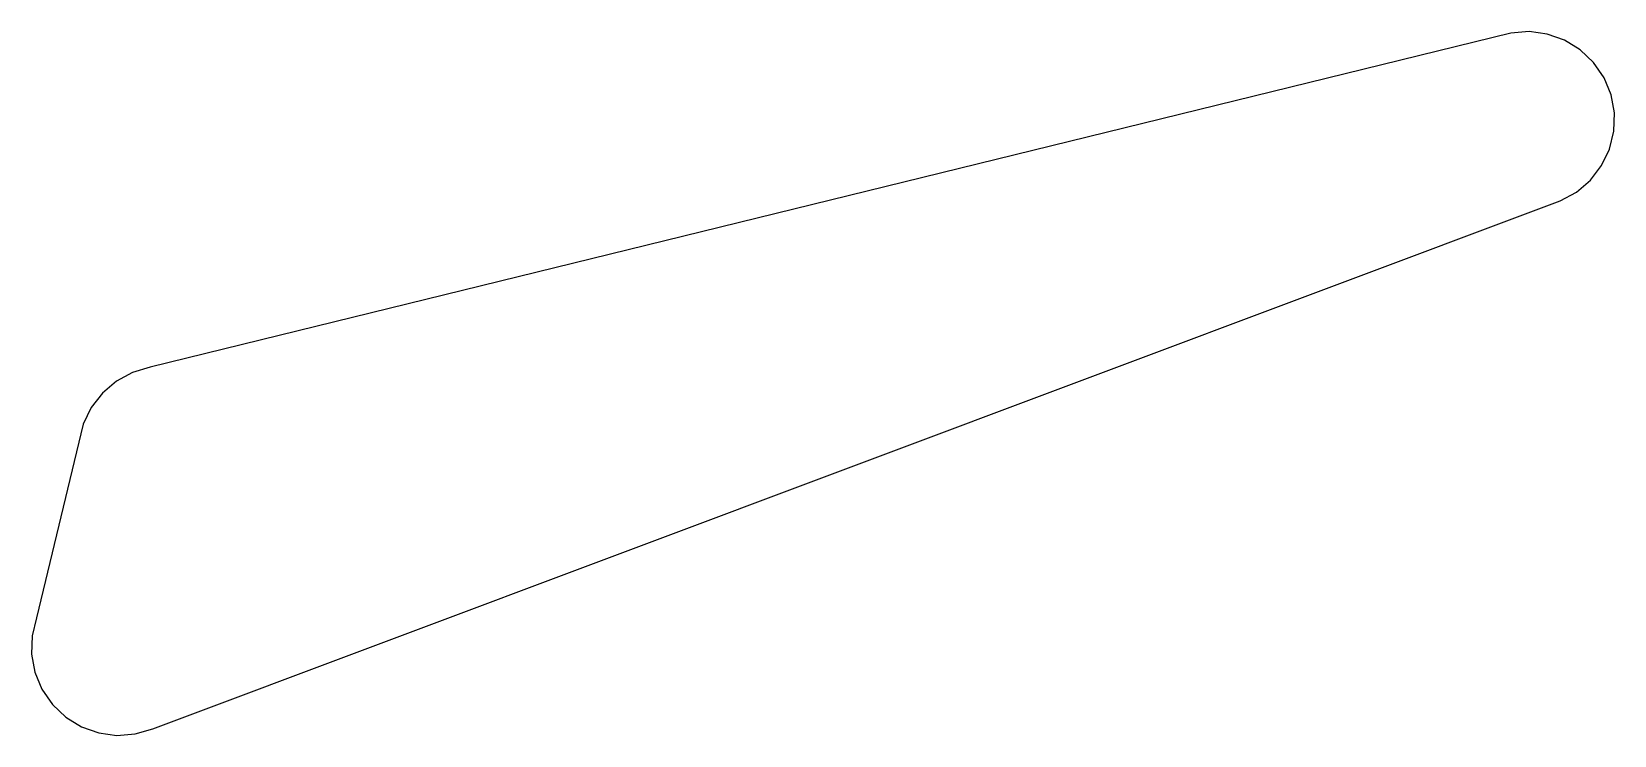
# Model space of a CAD drawing. Header units: metres. Extents: x -5 to 85, y -5 to 35.
import ezdxf

# ---------------------------------------------------------------- set-up
doc = ezdxf.new("R2010")
doc.units = ezdxf.units.M

msp = doc.modelspace()

# ---------------------------------------------------------------- linework, layer by layer
for p, q in [((79.095, 34.9174), (1.75357, 15.9296)), ((80.1372, 34.9981), (79.095, 34.9174)), ((81.1734, 34.8604), (80.1372, 34.9981)), ((82.1583, 34.5102), (81.1734, 34.8604)), ((83.0488, 33.9629), (82.1583, 34.5102)), ((83.8061, 33.2424), (83.0488, 33.9629)), ((84.3971, 32.3802), (83.8061, 33.2424)), ((84.7959, 31.414), (84.3971, 32.3802)), ((84.9851, 30.386), (84.7959, 31.414)), ((84.9564, 29.3411), (84.9851, 30.386)), ((84.7111, 28.325), (84.9564, 29.3411)), ((84.2599, 27.3821), (84.7111, 28.325)), ((83.6225, 26.5536), (84.2599, 27.3821)), ((82.8268, 25.8758), (83.6225, 26.5536)), ((1.90756, -4.62181), (81.9076, 25.3782)), ((81.9076, 25.3782), (82.8268, 25.8758)), ((0.750946, 15.6339), (-0.168274, 15.1363)), ((1.75357, 15.9296), (0.750946, 15.6339)), ((-0.963974, 14.4585), (-1.60135, 13.63)), ((-0.168274, 15.1363), (-0.963974, 14.4585)), ((-1.60135, 13.63), (-2.05255, 12.6871)), ((-2.05255, 12.6871), (-4.71109, 1.67499)), ((-4.71109, 1.67499), (-4.95639, 0.658905)), ((-4.95639, 0.658905), (-4.98506, -0.385971)), ((-4.98506, -0.385971), (-4.79588, -1.414)), ((-4.79588, -1.414), (-4.39709, -2.38022)), ((-4.39709, -2.38022), (-3.80614, -3.24242)), ((-3.80614, -3.24242), (-3.04881, -3.96291)), ((-3.04881, -3.96291), (-2.15826, -4.51019)), ((-2.15826, -4.51019), (-1.17337, -4.86037)), ((-1.17337, -4.86037), (-0.137207, -4.99811)), ((-0.137207, -4.99811), (0.904938, -4.91742)), ((0.904938, -4.91742), (1.90756, -4.62181))]:
    msp.add_line(p, q)

doc.saveas('drawing.dxf')
